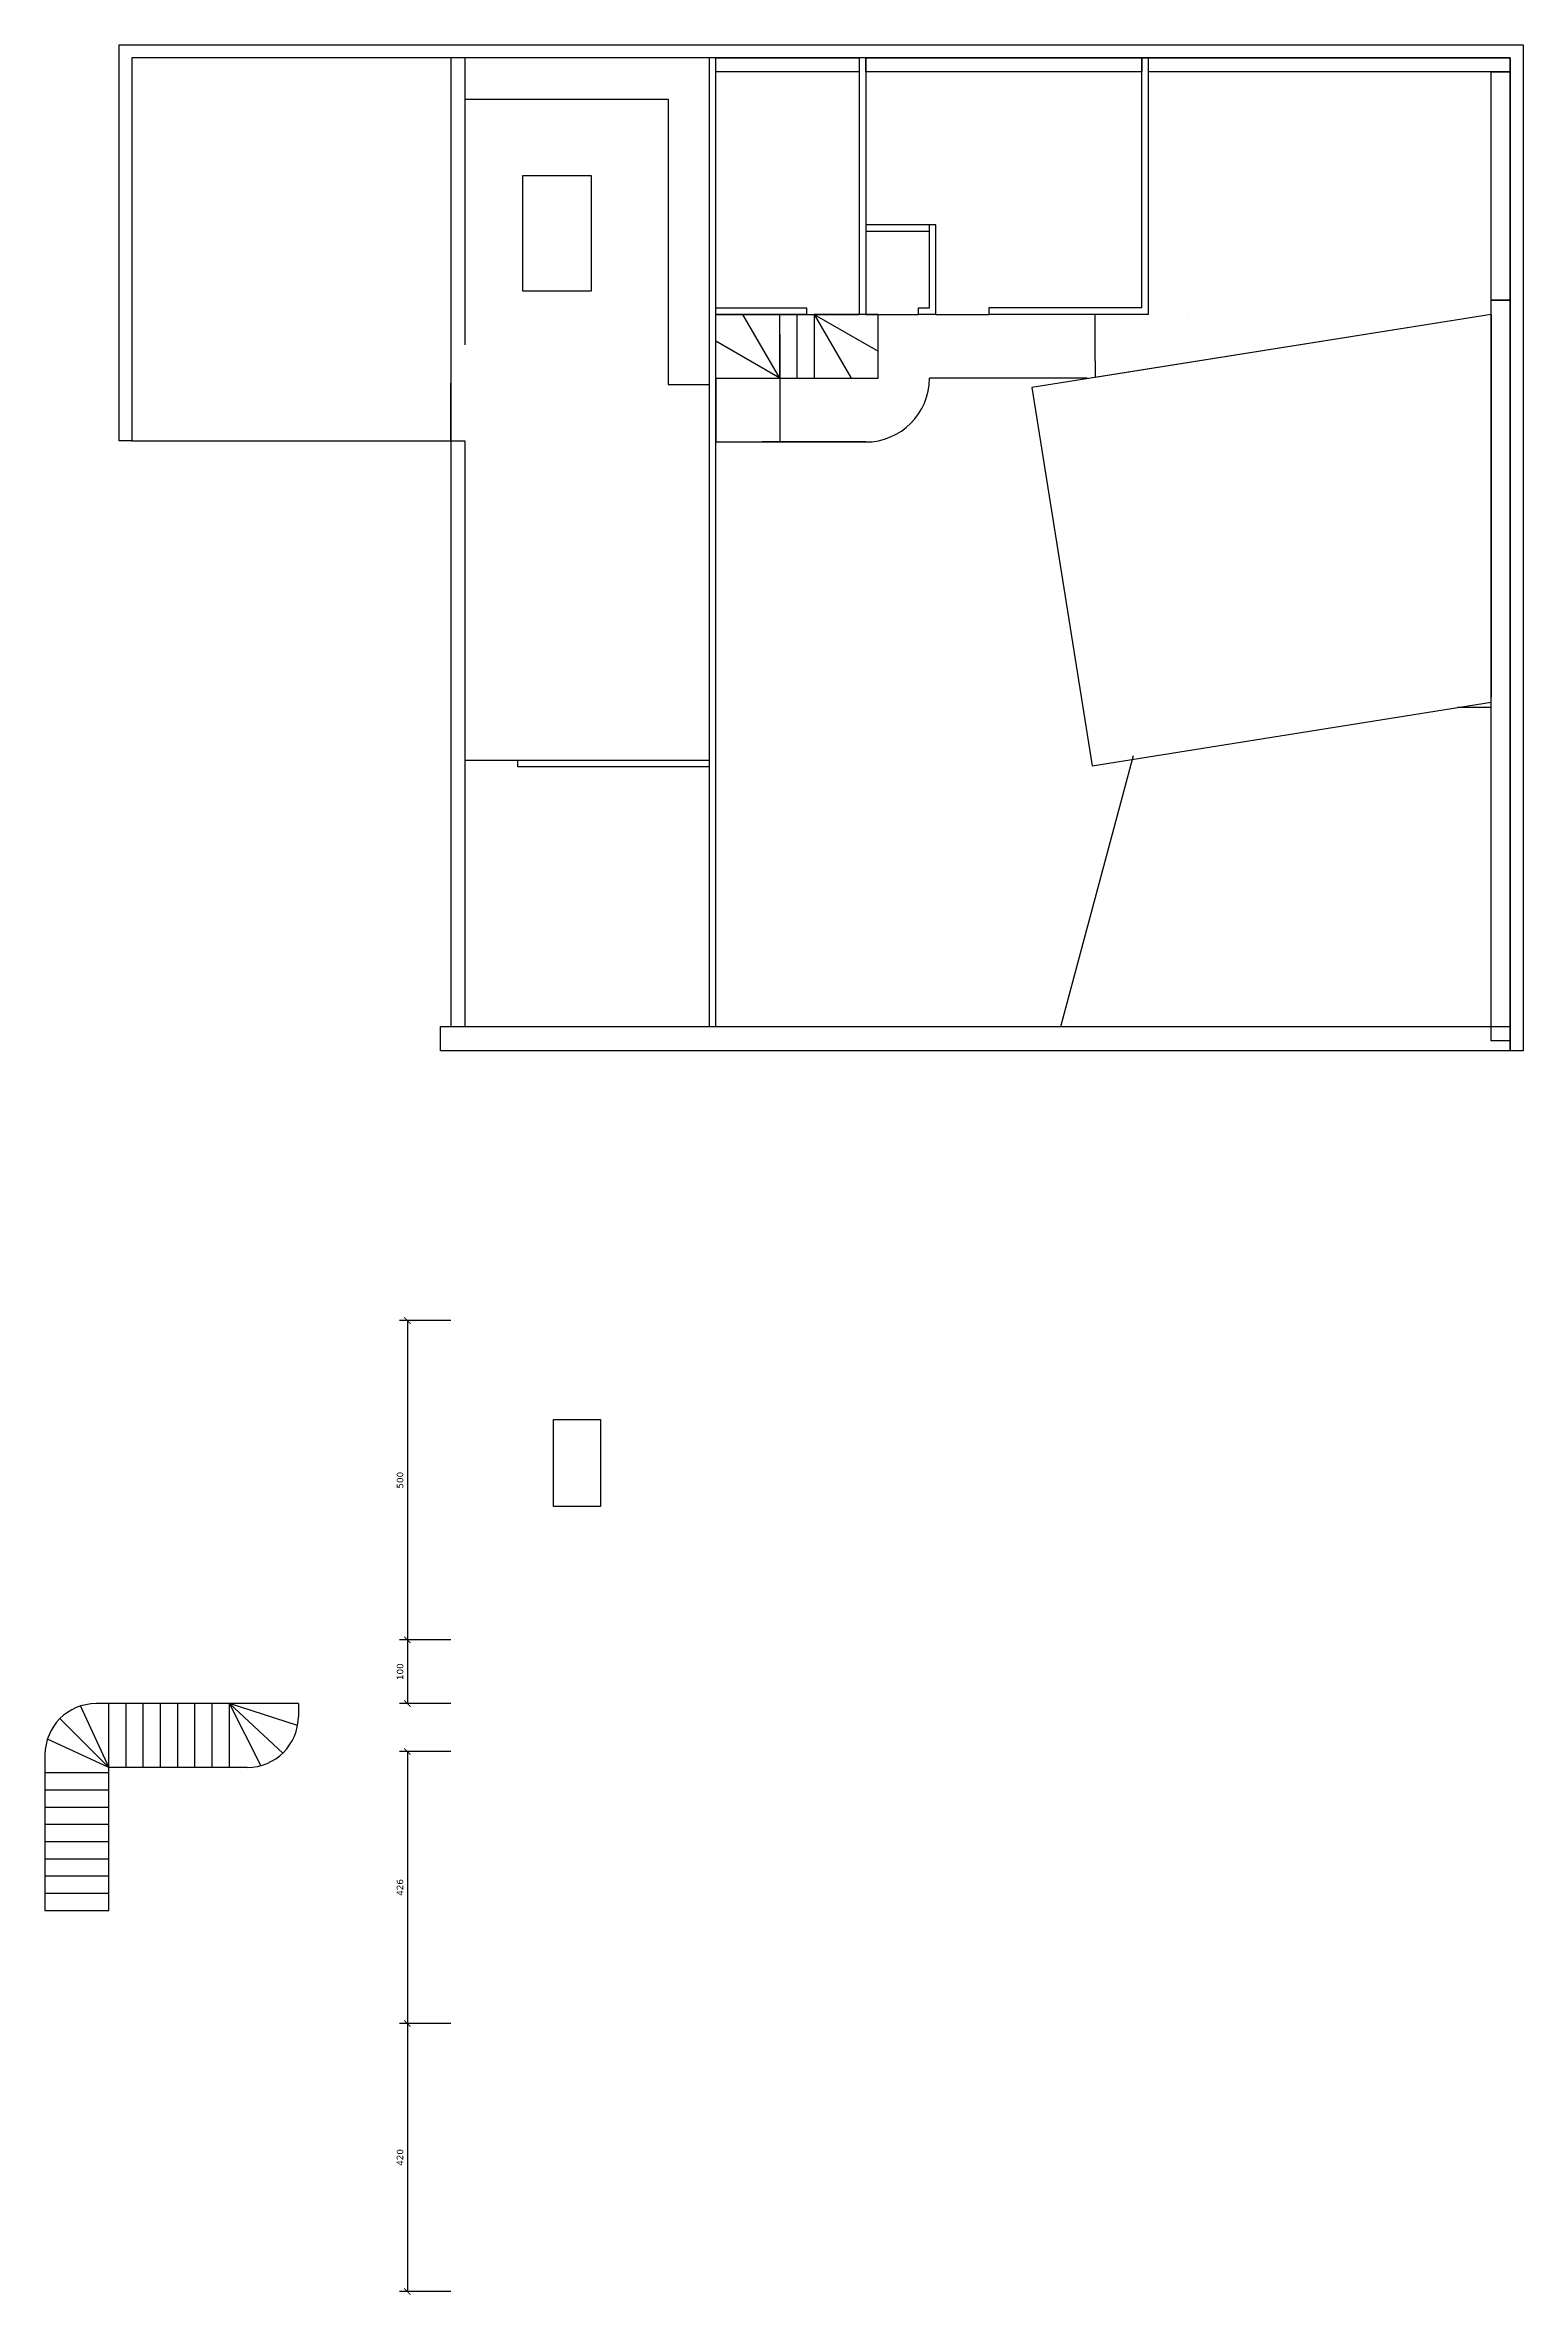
# Model space of a CAD drawing. Header units: centimetres. Extents: x -262314 to 1497847, y -126598 to 219599.
# Drawn here: x 54586 to 77746, y 51950 to 87202 of the extents above; entities that cross this region are included whole.
import ezdxf

# ---------------------------------------------------------------- set-up
doc = ezdxf.new("R2010")
doc.units = ezdxf.units.CM
doc.header["$PDMODE"] = 34
doc.header["$PDSIZE"] = 100
for name, color, linetype in [('A-terrasse-exterieur', 36, 'Continuous'), ('A-Wall', 30, 'Continuous'), ('AC-Calcul ratios', 4, 'Continuous'), ('Dimensions', 6, 'Continuous'), ('E-STAIRS', 22, 'Continuous'), ('I-Cloison', 11, 'Continuous'), ('I-STAIRS', 44, 'Continuous'), ('IS-Ouate', 253, 'Continuous'), ('Isolant pourtour radier', 36, 'Continuous'), ('Meubles', 3, 'Continuous'), ('Mur de soutenement', 1, 'Continuous'), ('Portes', 3, 'Continuous'), ('trash', 4, 'Continuous')]:
    doc.layers.add(name, color=color, linetype=linetype)
doc.styles.add('Seb', font='Verdana.ttf')
doc.dimstyles.new('d', dxfattribs={"dimtxt": 1, "dimasz": 1, "dimexe": 1.25, "dimexo": 0.625, "dimtad": 1, "dimdec": 1, "dimlfac": 0.1, "dimtxsty": 'Seb', "dimblk": 'ARCHTICK', "dimblk1": 'ARCHTICK', "dimblk2": 'ARCHTICK', "dimcen": 2.5, "dimclrd": 256, "dimclre": 256, "dimadec": 0, "dimazin": 0, "dimtfac": 1, "dimtdec": 1, "dimtmove": 0, "dimatfit": 3, "dimldrblk": 'ARCHTICK', "dimfxl": 1, "dimlwd": -1, "dimlwe": -1, "dimarcsym": 0})

# ---------------------------------------------------------------- blocks, each defined once
blk = doc.blocks.new('_ArchTick')
at = {"color": 0, "linetype": 'ByBlock', "const_width": 0.15}
blk.add_lwpolyline([(-0.5, -0.5), (0.5, 0.5)], dxfattribs=at)
blk = doc.blocks.new('*D99')
at = {"layer": 'Defpoints', "color": 0, "transparency": 16777216}
for p in [(61006, 67216), (60264, 62216), (61006, 62216)]:
    blk.add_point(p, dxfattribs=at)
at = {"layer": 'Dimensions', "transparency": 16777216}
for p, q in [((60943, 67216), (60139, 67216)), ((60264, 67216), (60264, 62216)), ((60943, 62216), (60139, 62216))]:
    blk.add_line(p, q, dxfattribs=at)
at = {"layer": 'Dimensions', "transparency": 16777216, "xscale": 100, "yscale": 100, "zscale": 100}
for p, rotation in [((60264, 67216), 90), ((60264, 62216), 270)]:
    blk.add_blockref('_ArchTick', p, dxfattribs=dict(at, rotation=rotation))
at = {"layer": 'Dimensions', "color": 0, "transparency": 16777216, "insert": (60150, 64716), "char_height": 100, "attachment_point": 5, "rotation": 90, "style": 'Seb'}
blk.add_mtext('500', dxfattribs=at)
blk = doc.blocks.new('*D100')
at = {"layer": 'Defpoints', "color": 0, "transparency": 16777216}
for p in [(61006, 62216), (60264, 61216), (61006, 61216)]:
    blk.add_point(p, dxfattribs=at)
at = {"layer": 'Dimensions', "transparency": 16777216}
for p, q in [((60943, 62216), (60139, 62216)), ((60264, 62216), (60264, 61216)), ((60943, 61216), (60139, 61216))]:
    blk.add_line(p, q, dxfattribs=at)
at = {"layer": 'Dimensions', "transparency": 16777216, "xscale": 100, "yscale": 100, "zscale": 100}
for p, rotation in [((60264, 62216), 90), ((60264, 61216), 270)]:
    blk.add_blockref('_ArchTick', p, dxfattribs=dict(at, rotation=rotation))
at = {"layer": 'Dimensions', "color": 0, "transparency": 16777216, "insert": (60150, 61716), "char_height": 100, "attachment_point": 5, "rotation": 90, "style": 'Seb'}
blk.add_mtext('100', dxfattribs=at)
blk = doc.blocks.new('*D101')
at = {"layer": 'Defpoints', "color": 0, "transparency": 16777216}
for p in [(61006, 60466), (60264, 56206), (61006, 56206)]:
    blk.add_point(p, dxfattribs=at)
at = {"layer": 'Dimensions', "transparency": 16777216}
for p, q in [((60943, 60466), (60139, 60466)), ((60264, 60466), (60264, 56206)), ((60943, 56206), (60139, 56206))]:
    blk.add_line(p, q, dxfattribs=at)
at = {"layer": 'Dimensions', "transparency": 16777216, "xscale": 100, "yscale": 100, "zscale": 100}
for p, rotation in [((60264, 60466), 90), ((60264, 56206), 270)]:
    blk.add_blockref('_ArchTick', p, dxfattribs=dict(at, rotation=rotation))
at = {"layer": 'Dimensions', "color": 0, "transparency": 16777216, "insert": (60150, 58336), "char_height": 100, "attachment_point": 5, "rotation": 90, "style": 'Seb'}
blk.add_mtext('426', dxfattribs=at)
blk = doc.blocks.new('*D102')
at = {"layer": 'Defpoints', "color": 0, "transparency": 16777216}
for p in [(61006, 56206), (60264, 52006), (61006, 52006)]:
    blk.add_point(p, dxfattribs=at)
at = {"layer": 'Dimensions', "transparency": 16777216}
for p, q in [((60943, 56206), (60139, 56206)), ((60264, 56206), (60264, 52006)), ((60943, 52006), (60139, 52006))]:
    blk.add_line(p, q, dxfattribs=at)
at = {"layer": 'Dimensions', "transparency": 16777216, "xscale": 100, "yscale": 100, "zscale": 100}
for p, rotation in [((60264, 56206), 90), ((60264, 52006), 270)]:
    blk.add_blockref('_ArchTick', p, dxfattribs=dict(at, rotation=rotation))
at = {"layer": 'Dimensions', "color": 0, "transparency": 16777216, "insert": (60150, 54106), "char_height": 100, "attachment_point": 5, "rotation": 90, "style": 'Seb'}
blk.add_mtext('420', dxfattribs=at)

msp = doc.modelspace()

# ---------------------------------------------------------------- linework, layer by layer
at = {"layer": 'A-terrasse-exterieur'}
msp.add_line((55945.97, 81002.24), (60945.97, 81002.24), dxfattribs=at)
at = {"layer": 'A-Wall'}
for p, q in [((68275.97, 83082.24), (68275.97, 83082.24)), ((60945.97, 81002.24), (61165.97, 81002.24))]:
    msp.add_line(p, q, dxfattribs=at)
for points in [[(60945.97, 87002.24), (60945.97, 71822.24)], [(61165.97, 87002.24), (61165.97, 82502.24)], [(61165.97, 81002.24), (61165.97, 71822.24)]]:
    msp.add_lwpolyline(points, dxfattribs=at)
msp.add_lwpolyline([(60785.97, 71822.24), (77545.97, 71822.24), (77545.97, 71442.24), (60785.97, 71442.24)], close=True, dxfattribs=at)
at = {"layer": 'AC-Calcul ratios'}
for p, q in [((77245.67, 76822.24), (76719.2, 76822.24)), ((77245.97, 71822.24), (77245.67, 76822.24)), ((70502.07, 71822.24), (71644.47, 76068.99)), ((71357.12, 71822.24), (77245.97, 71822.24))]:
    msp.add_line(p, q, dxfattribs=at)
msp.add_lwpolyline([(77245.97, 82982.24), (70051.52, 81834.05), (70997.12, 75909.03), (77245.97, 76906.31)], close=True, dxfattribs=at)
at = {"layer": 'E-STAIRS'}
for p, q in [((55143.31, 61177.9), (55585.97, 60215.59)), ((58555.97, 61215.59), (55385.97, 61215.59)), ((55585.97, 60215.59), (55585.97, 61215.59)), ((55855.97, 60215.59), (55855.97, 61215.59)), ((56125.97, 60215.59), (56125.97, 61215.59)), ((56395.97, 60215.59), (56395.97, 61215.59)), ((56665.97, 60215.59), (56665.97, 61215.59)), ((56935.97, 60215.59), (56935.97, 61215.59)), ((57205.97, 60215.59), (57205.97, 61215.59)), ((57475.97, 60215.59), (57475.97, 61215.59)), ((57966.41, 60243.76), (57475.97, 61215.59)), ((58312.57, 60440.96), (57475.97, 61215.59)), ((58542.92, 60871.64), (57475.97, 61215.59)), ((58555.97, 61215.59), (58555.97, 61015.59)), ((55585.97, 60215.59), (54623.67, 60658.25)), ((55585.97, 60215.59), (54820.29, 60981.28)), ((54585.97, 60415.59), (54585.97, 57975.59)), ((54585.97, 60135.59), (55585.97, 60135.59)), ((57755.97, 60215.59), (55585.97, 60215.59)), ((55585.97, 57975.59), (55585.97, 60215.59)), ((54585.97, 59865.59), (55585.97, 59865.59)), ((54585.97, 59595.59), (55585.97, 59595.59)), ((54585.97, 59325.59), (55585.97, 59325.59)), ((54585.97, 59055.59), (55585.97, 59055.59)), ((54585.97, 58785.59), (55585.97, 58785.59)), ((54585.97, 58515.59), (55585.97, 58515.59)), ((54585.97, 58245.59), (55585.97, 58245.59)), ((54585.97, 57975.59), (55585.97, 57975.59))]:
    msp.add_line(p, q, dxfattribs=at)
for centre, start, end in [((55385.97, 60415.59), 90, 180), ((57755.97, 61015.59), 270, 0)]:
    msp.add_arc(centre, 800, start, end, dxfattribs=at)
at = {"layer": 'I-Cloison'}
for p, q in [((64999.76, 71822.24), (64999.76, 87002.24)), ((65099.76, 71822.24), (65099.76, 87002.24)), ((67345.97, 87002.24), (67345.97, 82982.24)), ((67445.97, 87002.24), (67445.97, 82982.24)), ((71555.57, 87002.24), (71775.57, 87002.24)), ((71775.57, 83082.24), (71775.57, 87002.24)), ((71875.57, 82982.24), (71875.57, 87002.24)), ((67445.97, 85212.24), (67445.97, 83812.24)), ((68445.97, 84282.24), (67445.97, 84282.24)), ((68445.97, 83812.24), (68445.97, 84382.24)), ((68545.97, 82982.24), (68545.97, 84382.24)), ((68445.97, 83082.24), (68445.97, 83812.24)), ((68275.97, 82982.24), (68275.97, 83082.24)), ((68275.97, 83082.24), (68445.97, 83082.24)), ((68445.97, 82982.24), (68275.97, 82982.24)), ((68545.97, 82982.24), (68445.97, 82982.24)), ((71775.57, 83082.24), (69375.97, 83082.24)), ((69375.97, 83082.24), (69375.97, 82982.24)), ((71875.57, 82982.24), (69375.97, 82982.24)), ((77245.97, 82982.24), (71042.58, 81992.22)), ((77245.97, 82982.24), (77245.97, 76982.24)), ((74645.97, 82567.3), (74645.97, 82567.3)), ((71042.58, 82252.24), (71042.58, 81992.22)), ((61165.97, 75992.24), (61165.97, 71822.24)), ((64999.76, 75992.24), (61995.97, 75992.24)), ((61995.97, 75892.24), (61995.97, 75992.24)), ((64999.76, 75892.24), (61995.97, 75892.24)), ((64999.76, 71822.24), (64999.76, 75992.24)), ((61165.97, 71822.24), (64999.76, 71822.24))]:
    msp.add_line(p, q, dxfattribs=at)
for points in [[(68545.97, 84382.24), (67454.97, 84382.24)], [(65099.76, 83082.24), (66515.97, 83082.24), (66515.97, 82982.24), (65099.76, 82982.24)]]:
    msp.add_lwpolyline(points, dxfattribs=at)
at = {"layer": 'I-STAIRS'}
for p, q in [((65099.76, 81982.24), (65099.76, 82982.24)), ((65099.76, 82982.24), (66639.76, 82982.24)), ((66099.76, 81982.24), (65522.41, 82982.24)), ((66099.76, 81982.24), (66099.76, 82982.24)), ((66369.76, 81982.24), (66369.76, 82982.24)), ((66639.76, 82982.24), (66639.76, 81982.24)), ((66639.76, 82982.24), (67217.11, 81982.24)), ((71915.57, 82982.24), (71915.57, 82982.24)), ((72485.57, 82982.24), (72485.57, 82982.24)), ((66099.76, 81982.24), (65099.76, 82559.59)), ((66099.76, 82667.95), (66099.76, 81982.24)), ((65099.76, 81982.24), (65099.76, 80982.24)), ((66099.76, 81982.24), (66099.76, 80982.24)), ((66369.76, 81982.24), (66369.76, 81982.24)), ((70915.57, 81982.24), (68445.98, 81982.24)), ((68445.98, 81982.24), (68445.98, 81982.24)), ((65099.76, 80982.24), (67445.98, 80982.24)), ((67445.97, 80982.24), (65825.97, 80982.24)), ((67445.98, 80982.24), (67445.98, 80982.24))]:
    msp.add_line(p, q, dxfattribs=at)
msp.add_lwpolyline([(65099.76, 81982.24), (67639.76, 81982.24), (67639.76, 82982.24), (66639.76, 82982.24), (67639.76, 82404.89)], dxfattribs=at)
msp.add_arc((67445.98, 81982.24), 1000, 270, 0, dxfattribs=at)
at = {"layer": 'IS-Ouate'}
for points in [[(65099.76, 87002.24), (67345.97, 87002.24), (67345.97, 86782.24), (65099.76, 86782.24), (65099.76, 87002.24)], [(67445.97, 87002.24), (71775.57, 87002.24), (71775.57, 86782.24), (67445.97, 86782.24), (67445.97, 87002.24)], [(71875.57, 87002.24), (77545.97, 87002.24), (77545.97, 86782.24), (71875.57, 86782.24), (71875.57, 87002.24)], [(77545.97, 83202.24), (77245.97, 83202.24), (77245.97, 86782.24), (77545.97, 86782.24), (77545.97, 83202.24)]]:
    msp.add_lwpolyline(points, dxfattribs=at)
at = {"layer": 'Isolant pourtour radier'}
msp.add_lwpolyline([(77545.97, 71602.24), (77245.97, 71602.24), (77245.97, 83202.24), (77545.97, 83202.24)], close=True, dxfattribs=at)
at = {"layer": 'Meubles'}
msp.add_lwpolyline([(61165.97, 87002.24), (61165.97, 86352.24), (64349.76, 86352.24), (64349.76, 86352.24), (64349.76, 81880.87), (64999.76, 81880.87), (64999.76, 87002.24), (61165.97, 87002.24)], dxfattribs=at)
msp.add_lwpolyline([(63149.76, 85152.24), (62065.97, 85152.24), (62065.97, 83352.24), (63149.76, 83352.24)], close=True, dxfattribs=at)
at = {"layer": 'Mur de soutenement'}
for points in [[(55745.97, 87002.24), (55745.97, 87202.24), (77745.97, 87202.24), (77745.97, 87002.24)], [(55945.97, 87002.24), (55945.97, 81002.24), (55745.97, 81002.24), (55745.97, 87202.24), (55945.97, 87202.24)], [(77545.97, 87202.24), (77745.97, 87202.24), (77745.97, 71442.24), (77545.97, 71442.24), (77545.97, 87002.24)], [(77545.97, 87002.24), (55945.97, 87002.24)], [(70985.57, 87002.24), (73285.57, 87002.24)]]:
    msp.add_lwpolyline(points, dxfattribs=at)
at = {"layer": 'Portes'}
for p, q in [((66515.97, 82982.24), (67345.97, 82982.24)), ((67445.97, 82982.24), (68275.97, 82982.24)), ((68545.97, 82982.24), (69375.97, 82982.24)), ((71042.58, 82252.24), (71042.58, 82982.24)), ((60945.97, 81002.24), (60945.97, 81902.24)), ((64999.76, 81050.87), (64999.76, 81880.87)), ((61995.97, 75992.24), (61165.97, 75992.24))]:
    msp.add_line(p, q, dxfattribs=at)
at = {"layer": 'trash'}
msp.add_lwpolyline([(62555.97, 65665.59), (63289.76, 65665.59), (63289.76, 64305.82), (62555.97, 64305.82), (62555.97, 65665.59)], dxfattribs=at)

# ---------------------------------------------------------------- dimensions: what is measured, and where the dimension line sits
at = {"layer": 'Dimensions'}
for base, p1, p2, picture, middle in [((60264.48, 62215.59), (61005.97, 67215.59), (61005.97, 62215.59), '*D99', (60149.6, 64715.59)), ((60264.48, 61215.59), (61005.97, 62215.59), (61005.97, 61215.59), '*D100', (60149.6, 61715.59)), ((60264.48, 56205.59), (61005.97, 60465.59), (61005.97, 56205.59), '*D101', (60149.6, 58335.59)), ((60264.48, 52005.59), (61005.97, 56205.59), (61005.97, 52005.59), '*D102', (60149.6, 54105.59))]:
    dim = msp.add_linear_dim(base=base, p1=p1, p2=p2, angle=90, dimstyle='d', dxfattribs=at)
    dim.commit()
    dim.dimension.update_dxf_attribs({"geometry": picture, "text_midpoint": middle})

doc.saveas('drawing.dxf')
